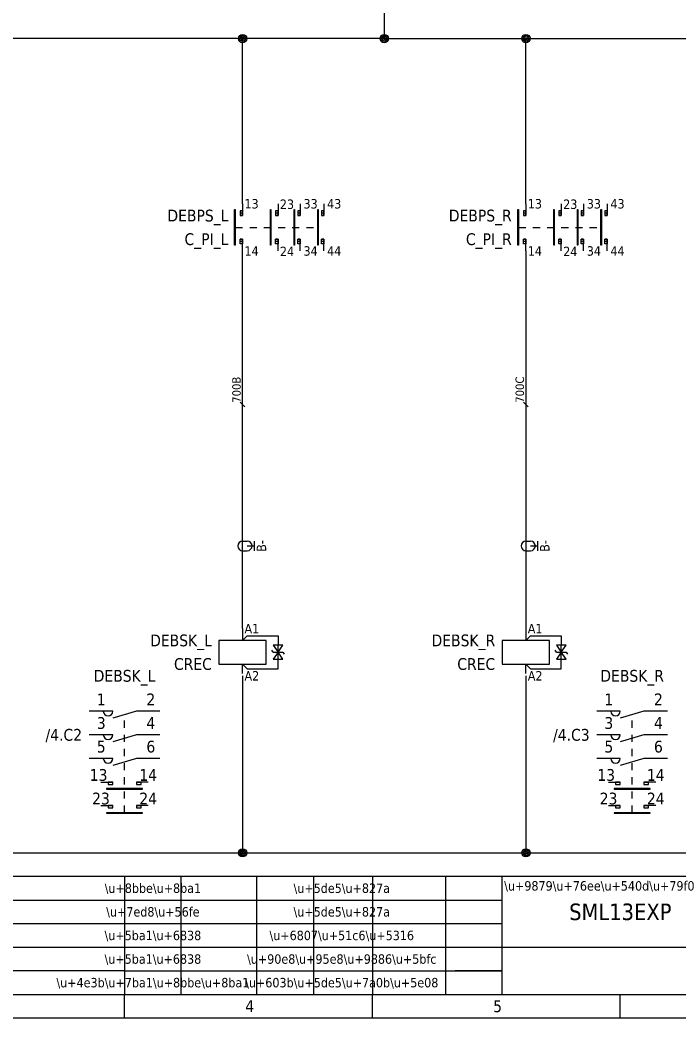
# Model space of a CAD drawing. Extents: x -10 to 420, y -25 to 386.
# Drawn here: x 135.3 to 274.9, y 0 to 211.4 of the extents above; entities that cross this region are included whole.
import ezdxf
from ezdxf.enums import TextEntityAlignment as Align

# ---------------------------------------------------------------- set-up
doc = ezdxf.new("R2010")
doc.units = 0
doc.header["$MEASUREMENT"] = 0
doc.linetypes.add('LTY1', pattern=[0])
doc.linetypes.add('LTY3', pattern=[3, 1.5, -1.5])
for name, color, linetype in [('GRAFIK', 7, 'LTY1'), ('PEN1', 7, 'LTY1'), ('PEN2', 7, 'LTY1'), ('PEN3', 7, 'LTY1'), ('PEN4', 7, 'LTY1'), ('PEN6', 7, 'LTY1'), ('SF', 7, 'LTY1'), ('SYMBOL', 7, 'LTY1')]:
    doc.layers.add(name, color=color, linetype=linetype)
doc.styles.get("Standard").update_dxf_attribs({"font": 'Tahoma'})

# ---------------------------------------------------------------- blocks, each defined once
blk = doc.blocks.new('CD_A3L_PRSC_SHH')
at = {"layer": 'PEN1', "linetype": 'LTY1'}
for p, q in [((157.5, 30), (157.5, 5)), ((237.5, 5), (237.5, 30)), ((237.5, 15), (415, 15))]:
    blk.add_line(p, q, dxfattribs=at)
at = {"layer": 'PEN2', "linetype": 'LTY1'}
for p, q in [((169.5, 5), (169.5, 30)), ((185.5, 5), (185.5, 30)), ((197.5, 30), (197.5, 5)), ((210, 30), (210, 5)), ((225.5, 30), (225.5, 5)), ((25, 25), (157.5, 25)), ((157.5, 25), (237.5, 25)), ((25, 20), (157.5, 20)), ((157.5, 20), (237.5, 20)), ((25, 15), (157.5, 15)), ((157.5, 15), (237.5, 15)), ((157.5, 10), (25, 10)), ((157.5, 10), (237.5, 10)), ((237.5, 10), (227.5, 10)), ((157.5, 0), (157.5, 5)), ((262.5, 0), (262.5, 5)), ((420, 0), (0, 0))]:
    blk.add_line(p, q, dxfattribs=at)
at = {"layer": 'PEN3', "linetype": 'LTY1'}
for p, q in [((415, 30), (25, 30)), ((25, 5), (415, 5)), ((210, 0), (210, 5))]:
    blk.add_line(p, q, dxfattribs=at)
at = {"layer": 'PEN1', "flags": 8}
blk.add_attdef('CODE_68', text='', height=3.5, rotation=180, dxfattribs=at).set_placement((51.5, 289.25), align=Align.CENTER)
for tag, p in [('CODE_66', (262.5, 20.75)), ('CODE_65', (366, 17.75)), ('CODE_4006', (407.5, 18.25)), ('CODE_12778', (394, 6.75))]:
    blk.add_attdef(tag, text='', height=3.5, dxfattribs=at).set_placement(p, align=Align.CENTER)
blk.add_attdef('CODE_62', text='', height=3.5, dxfattribs=at).set_placement((405.8, 6.75), align=Align.RIGHT)
blk.add_attdef('CODE_71', (409.2, 6.75), '', height=3.5, dxfattribs=at)
at = {"layer": 'PEN2'}
for s, p in [('4', (184, 1.25)), ('5', (236.5, 1.25))]:
    blk.add_text(s, height=2.5, dxfattribs=at).set_placement(p, align=Align.CENTER)
at = {"layer": 'PEN3', "flags": 8}
blk.add_attdef('CODE_2', text='', height=5, dxfattribs=at).set_placement((366, 23.5), align=Align.CENTER)
at = {"layer": 'PEN4'}
for s, p in [('\\u+8bbe\\u+8ba1', (163.5, 26.5)), ('\\u+5de5\\u+827a', (203.5, 26.5)), ('\\u+7ed8\\u+56fe', (163.5, 21.5)), ('\\u+5de5\\u+827a', (203.5, 21.5)), ('\\u+5ba1\\u+6838', (163.5, 16.5)), ('\\u+6807\\u+51c6\\u+5316', (203.5, 16.5)), ('\\u+5ba1\\u+6838', (163.5, 11.5)), ('\\u+90e8\\u+95e8\\u+9886\\u+5bfc', (203.5, 11.5)), ('\\u+4e3b\\u+7ba1\\u+8bbe\\u+8ba1', (163.5, 6.5)), ('\\u+603b\\u+5de5\\u+7a0b\\u+5e08', (203.5, 6.5))]:
    blk.add_text(s, height=2, dxfattribs=at).set_placement(p, align=Align.CENTER)
blk.add_text('\\u+9879\\u+76ee\\u+540d\\u+79f0', height=2, dxfattribs=at).set_placement((237.9, 27))
at = {"layer": 'PEN4', "flags": 8}
blk.add_attdef('CODE_72', (390.4, 1.5), '', height=2, dxfattribs=at)
blk = doc.blocks.new('CD_W_PR_WIRE')
at = {"layer": 'PEN6', "linetype": 'LTY1'}
blk.add_line((-0.5, 0.5), (0.5, -0.5), dxfattribs=at)
at = {"layer": 'PEN4', "flags": 8}
for tag in ['CODE_120', 'CODE_373']:
    blk.add_attdef(tag, (-0.4, 0.35), '', height=1.8, rotation=90, dxfattribs=at)
blk = doc.blocks.new('CD_K_PRSW_M3020')
at = {"layer": 'PEN1', "linetype": 'LTY1'}
for p, q in [((0, 0), (0, -2.5)), ((-5, -2.5), (-5, -7.5)), ((5, -2.5), (-5, -2.5)), ((5, -7.5), (5, -2.5)), ((-5, -7.5), (5, -7.5)), ((0, -9.5), (0, -7.5))]:
    blk.add_line(p, q, dxfattribs=at)
at = {"layer": 'PEN2', "flags": 8}
for tag, p in [('CODE_4', (-6.5, -3.75)), ('CODE_3', (-6.5, -8.75)), ('CODE_10', (-9, -33.75)), ('CODE_10', (-9, -38.75)), ('CODE_10', (-9, -43.75)), ('CODE_10', (-9, -48.75)), ('CODE_10', (-9, -53.75))]:
    blk.add_attdef(tag, text='', height=2.5, dxfattribs=at).set_placement(p, align=Align.RIGHT)
at = {"layer": 'PEN4', "flags": 8}
for p in [(0.4, -1), (0.4, -11)]:
    blk.add_attdef('CODE_21', p, '', height=2, dxfattribs=at)
blk = doc.blocks.new('CD_K_PRSW_SMDD')
at = {"layer": 'PEN4', "linetype": 'LTY1'}
for p, q in [((0, 0), (1, 1)), ((1, 1), (7.5, 1)), ((7.5, 1), (7.5, -1)), ((6.5, -2.5), (6.2, -2.1)), ((8.5, -1), (6.5, -1)), ((6.5, -1), (7.5, -2.5)), ((7.5, -6), (7.5, -1)), ((7.5, -2.5), (8.5, -1)), ((6.5, -2.5), (8.5, -2.5)), ((7.5, -2.5), (6.5, -4)), ((6.5, -4), (8.5, -4)), ((8.5, -4), (7.5, -2.5)), ((8.5, -2.5), (8.8, -2.9)), ((0, -5), (1, -6)), ((1, -6), (7.5, -6))]:
    blk.add_line(p, q, dxfattribs=at)
blk = doc.blocks.new('CD_W_PR_SH_POINT')
at = {"layer": 'PEN1', "linetype": 'LTY1'}
for p, q in [((-1, 0), (-1, -1)), ((1, 0), (1, -1)), ((0, -1), (0, -2.5)), ((-1, -2.5), (1, -2.5))]:
    blk.add_line(p, q, dxfattribs=at)
for centre, start, end in [((0, 0), 0, 180), ((0, -1), 180, 0)]:
    blk.add_arc(centre, 1, start, end, dxfattribs=at)
at = {"layer": 'PEN4', "flags": 8}
blk.add_attdef('CODE_4', text='', height=2, dxfattribs=at).set_placement((0, -5), align=Align.CENTER)
blk = doc.blocks.new('CD_S_PRSW_4NO')
at = {"layer": 'PEN1', "linetype": 'LTY1'}
for p, q in [((2.5, 5), (2.5, 2.5)), ((10, 5), (10, 2.5)), ((14.7, 5), (14.7, 2.5)), ((19.7, 5), (19.7, 2.5)), ((0.8, -3.8), (0.8, 3.8)), ((0.8, 3.8), (0.9, 3.8)), ((0.9, 3.7), (0.8, 3.7)), ((0.9, 3.2), (0.8, 3.2)), ((0.9, 2.7), (0.8, 2.7)), ((0.9, 2.2), (0.8, 2.2)), ((0.9, 3.8), (0.9, -3.8)), ((2.5, 3.5), (2, 3.5)), ((2, 3.5), (2, 2.5)), ((2.5, 3.5), (2, 3.5)), ((2.5, 3), (2, 3)), ((2, 2.5), (2.5, 2.5)), ((2.5, 2.5), (2, 2.5)), ((2.5, 2.5), (2.5, 3.5)), ((8.4, -3.8), (8.4, 3.8)), ((8.4, 3.8), (8.5, 3.8)), ((8.5, 3.7), (8.4, 3.7)), ((8.5, 3.2), (8.4, 3.2)), ((8.5, 2.7), (8.4, 2.7)), ((8.5, 2.2), (8.4, 2.2)), ((8.5, 3.8), (8.5, -3.8)), ((10, 3.5), (9.5, 3.5)), ((9.5, 3.5), (9.5, 2.5)), ((10, 3.5), (9.5, 3.5)), ((10, 3), (9.5, 3)), ((9.5, 2.5), (10, 2.5)), ((10, 2.5), (9.5, 2.5)), ((10, 2.5), (10, 3.5)), ((13.4, -3.8), (13.4, 3.8)), ((13.4, 3.8), (13.5, 3.8)), ((13.5, 3.7), (13.4, 3.7)), ((13.5, 3.2), (13.4, 3.2)), ((13.5, 2.7), (13.4, 2.7)), ((13.5, 2.2), (13.4, 2.2)), ((13.5, 3.8), (13.5, -3.8)), ((14.7, 3.5), (14.2, 3.5)), ((14.2, 3.5), (14.2, 2.5)), ((14.7, 3.5), (14.2, 3.5)), ((14.7, 3), (14.2, 3)), ((14.2, 2.5), (14.7, 2.5)), ((14.7, 2.5), (14.2, 2.5)), ((14.7, 2.5), (14.7, 3.5)), ((18.4, -3.8), (18.4, 3.8)), ((18.4, 3.8), (18.5, 3.8)), ((18.5, 3.7), (18.4, 3.7)), ((18.5, 3.2), (18.4, 3.2)), ((18.5, 2.7), (18.4, 2.7)), ((18.5, 2.2), (18.4, 2.2)), ((18.5, 3.8), (18.5, -3.8)), ((19.7, 3.5), (19.2, 3.5)), ((19.2, 3.5), (19.2, 2.5)), ((19.7, 3.5), (19.2, 3.5)), ((19.7, 3), (19.2, 3)), ((19.2, 2.5), (19.7, 2.5)), ((19.7, 2.5), (19.2, 2.5)), ((19.7, 2.5), (19.7, 3.5)), ((0.9, 1.7), (0.8, 1.7)), ((0.9, 1.2), (0.8, 1.2)), ((0.9, 0.7), (0.8, 0.7)), ((0.9, 0.2), (0.8, 0.2)), ((8.5, 1.7), (8.4, 1.7)), ((8.5, 1.2), (8.4, 1.2)), ((8.5, 0.7), (8.4, 0.7)), ((8.5, 0.2), (8.4, 0.2)), ((13.5, 1.7), (13.4, 1.7)), ((13.5, 1.2), (13.4, 1.2)), ((13.5, 0.7), (13.4, 0.7)), ((13.5, 0.2), (13.4, 0.2)), ((18.5, 1.7), (18.4, 1.7)), ((18.5, 1.2), (18.4, 1.2)), ((18.5, 0.7), (18.4, 0.7)), ((18.5, 0.2), (18.4, 0.2)), ((0.9, -0.3), (0.8, -0.3)), ((0.9, -0.8), (0.8, -0.8)), ((0.9, -1.3), (0.8, -1.3)), ((0.9, -1.8), (0.8, -1.8)), ((8.5, -0.3), (8.4, -0.3)), ((8.5, -0.8), (8.4, -0.8)), ((8.5, -1.3), (8.4, -1.3)), ((8.5, -1.8), (8.4, -1.8)), ((13.5, -0.3), (13.4, -0.3)), ((13.5, -0.8), (13.4, -0.8)), ((13.5, -1.3), (13.4, -1.3)), ((13.5, -1.8), (13.4, -1.8)), ((18.5, -0.3), (18.4, -0.3)), ((18.5, -0.8), (18.4, -0.8)), ((18.5, -1.3), (18.4, -1.3)), ((18.5, -1.8), (18.4, -1.8)), ((0.9, -2.3), (0.8, -2.3)), ((0.9, -2.8), (0.8, -2.8)), ((0.9, -3.3), (0.8, -3.3)), ((0.9, -3.8), (0.8, -3.8)), ((0.9, -3.8), (0.8, -3.8)), ((2, -3.5), (2, -2.5)), ((2, -2.5), (2.5, -2.5)), ((2.5, -2.5), (2, -2.5)), ((2.5, -3), (2, -3)), ((2.5, -3.5), (2, -3.5)), ((2.5, -3.5), (2, -3.5)), ((2.5, -5), (2.5, -2.5)), ((2.5, -2.5), (2.5, -3.5)), ((8.5, -2.3), (8.4, -2.3)), ((8.5, -2.8), (8.4, -2.8)), ((8.5, -3.3), (8.4, -3.3)), ((8.5, -3.8), (8.4, -3.8)), ((8.5, -3.8), (8.4, -3.8)), ((9.5, -3.5), (9.5, -2.5)), ((9.5, -2.5), (10, -2.5)), ((10, -2.5), (9.5, -2.5)), ((10, -3), (9.5, -3)), ((10, -3.5), (9.5, -3.5)), ((10, -3.5), (9.5, -3.5)), ((10, -5), (10, -2.5)), ((10, -2.5), (10, -3.5)), ((13.5, -2.3), (13.4, -2.3)), ((13.5, -2.8), (13.4, -2.8)), ((13.5, -3.3), (13.4, -3.3)), ((13.5, -3.8), (13.4, -3.8)), ((13.5, -3.8), (13.4, -3.8)), ((14.2, -3.5), (14.2, -2.5)), ((14.2, -2.5), (14.7, -2.5)), ((14.7, -2.5), (14.2, -2.5)), ((14.7, -3), (14.2, -3)), ((14.7, -3.5), (14.2, -3.5)), ((14.7, -3.5), (14.2, -3.5)), ((14.7, -5), (14.7, -2.5)), ((14.7, -2.5), (14.7, -3.5)), ((18.5, -2.3), (18.4, -2.3)), ((18.5, -2.8), (18.4, -2.8)), ((18.5, -3.3), (18.4, -3.3)), ((18.5, -3.8), (18.4, -3.8)), ((18.5, -3.8), (18.4, -3.8)), ((19.2, -3.5), (19.2, -2.5)), ((19.2, -2.5), (19.7, -2.5)), ((19.7, -2.5), (19.2, -2.5)), ((19.7, -3), (19.2, -3)), ((19.7, -3.5), (19.2, -3.5)), ((19.7, -3.5), (19.2, -3.5)), ((19.7, -5), (19.7, -2.5)), ((19.7, -2.5), (19.7, -3.5))]:
    blk.add_line(p, q, dxfattribs=at)
at = {"layer": 'PEN1', "linetype": 'LTY3'}
blk.add_line((1, 0), (18.5, 0), dxfattribs=at)
at = {"layer": 'PEN2', "flags": 8}
for p in [(11.25, 5.5), (16.25, 5.5), (21.25, 5.5)]:
    blk.add_attdef('CODE_10', p, '', height=2.5, rotation=90, dxfattribs=at)
for tag, p in [('CODE_4', (-0.5, 1.25)), ('CODE_3', (-0.5, -3.75))]:
    blk.add_attdef(tag, text='', height=2.5, dxfattribs=at).set_placement(p, align=Align.RIGHT)
at = {"layer": 'PEN4', "flags": 8}
for p in [(2.9, 4), (10.4, 3.9), (15.4, 4), (20.4, 4), (2.9, -6), (10.4, -6.1), (15.4, -6), (20.4, -6)]:
    blk.add_attdef('CODE_21', p, '', height=2, dxfattribs=at)

msp = doc.modelspace()

# ---------------------------------------------------------------- linework, layer by layer
at = {"layer": 'PEN1', "linetype": 'LTY1'}
for p, q in [((212.5, 227.5), (212.5, 207.5)), ((182.5, 207.5), (127.5, 207.5)), ((212.5, 207.5), (182.5, 207.5)), ((182.5, 172.5), (182.5, 207.5)), ((212.5, 207.5), (242.5, 207.5)), ((242.5, 207.5), (342.5, 207.5)), ((242.5, 172.5), (242.5, 207.5)), ((182.5, 82.5), (182.5, 162.5)), ((242.5, 162.5), (242.5, 82.5)), ((182.5, 72.5), (182.5, 35)), ((242.5, 72.5), (242.5, 35)), ((155, 65), (150, 65)), ((160, 65), (155, 63.5)), ((165, 65), (160, 65)), ((262.5, 65), (257.5, 65)), ((267.5, 65), (262.5, 63.5)), ((272.5, 65), (267.5, 65)), ((155, 60), (150, 60)), ((160, 60), (155, 58.5)), ((165, 60), (160, 60)), ((262.5, 60), (257.5, 60)), ((267.5, 60), (262.5, 58.5)), ((272.5, 60), (267.5, 60)), ((155, 55), (150, 55)), ((160, 55), (155, 53.5)), ((165, 55), (160, 55)), ((262.5, 55), (257.5, 55)), ((267.5, 55), (262.5, 53.5)), ((272.5, 55), (267.5, 55)), ((152.5, 50), (155, 50)), ((154, 50), (154, 49.5)), ((155, 50), (154, 50)), ((154, 50), (155, 50)), ((154, 49.5), (155, 49.5)), ((154, 49.5), (155, 49.5)), ((155, 49.5), (155, 50)), ((162.5, 50), (160, 50)), ((160, 50), (160, 49.5)), ((161, 50), (160, 50)), ((160, 50), (161, 50)), ((160, 49.5), (161, 49.5)), ((160, 49.5), (161, 49.5)), ((161, 49.5), (161, 50)), ((260, 50), (262.5, 50)), ((261.5, 50), (261.5, 49.5)), ((262.5, 50), (261.5, 50)), ((261.5, 50), (262.5, 50)), ((261.5, 49.5), (262.5, 49.5)), ((261.5, 49.5), (262.5, 49.5)), ((262.5, 49.5), (262.5, 50)), ((270, 50), (267.5, 50)), ((267.5, 50), (267.5, 49.5)), ((268.5, 50), (267.5, 50)), ((267.5, 50), (268.5, 50)), ((267.5, 49.5), (268.5, 49.5)), ((267.5, 49.5), (268.5, 49.5)), ((268.5, 49.5), (268.5, 50)), ((153.7, 48.6), (153.7, 48.5)), ((161.3, 48.6), (153.7, 48.6)), ((153.7, 48.5), (161.3, 48.5)), ((153.7, 48.5), (161.3, 48.5)), ((161.3, 48.5), (161.3, 48.6)), ((261.2, 48.6), (261.2, 48.5)), ((268.8, 48.6), (261.2, 48.6)), ((261.2, 48.5), (268.8, 48.5)), ((261.2, 48.5), (268.8, 48.5)), ((268.8, 48.5), (268.8, 48.6)), ((152.5, 45), (155, 45)), ((154, 45), (154, 44.5)), ((155, 45), (154, 45)), ((154, 45), (155, 45)), ((154, 44.5), (155, 44.5)), ((154, 44.5), (155, 44.5)), ((155, 44.5), (155, 45)), ((162.5, 45), (160, 45)), ((160, 45), (160, 44.5)), ((161, 45), (160, 45)), ((160, 45), (161, 45)), ((160, 44.5), (161, 44.5)), ((160, 44.5), (161, 44.5)), ((161, 44.5), (161, 45)), ((260, 45), (262.5, 45)), ((261.5, 45), (261.5, 44.5)), ((262.5, 45), (261.5, 45)), ((261.5, 45), (262.5, 45)), ((261.5, 44.5), (262.5, 44.5)), ((261.5, 44.5), (262.5, 44.5)), ((262.5, 44.5), (262.5, 45)), ((270, 45), (267.5, 45)), ((267.5, 45), (267.5, 44.5)), ((268.5, 45), (267.5, 45)), ((267.5, 45), (268.5, 45)), ((267.5, 44.5), (268.5, 44.5)), ((267.5, 44.5), (268.5, 44.5)), ((268.5, 44.5), (268.5, 45)), ((153.7, 43.5), (153.7, 43.4)), ((161.3, 43.5), (153.7, 43.5)), ((153.7, 43.4), (161.3, 43.4)), ((153.7, 43.4), (161.3, 43.4)), ((161.3, 43.4), (161.3, 43.5)), ((261.2, 43.5), (261.2, 43.4)), ((268.8, 43.5), (261.2, 43.5)), ((261.2, 43.4), (268.8, 43.4)), ((261.2, 43.4), (268.8, 43.4)), ((268.8, 43.4), (268.8, 43.5)), ((100, 35), (182.5, 35)), ((182.5, 35), (242.5, 35)), ((242.5, 35), (315, 35))]:
    msp.add_line(p, q, dxfattribs=at)
at = {"layer": 'PEN1', "linetype": 'LTY3'}
for p, q in [((157.5, 43.5), (157.5, 64.5)), ((265, 43.5), (265, 64.5))]:
    msp.add_line(p, q, dxfattribs=at)
at = {"layer": 'PEN1', "linetype": 'LTY1'}
for centre, radius in [((182.5, 207.5), 0.875), ((182.5, 207.5), 0.875), ((182.5, 207.5), 0.875), ((182.5, 207.5), 0.625), ((182.5, 207.5), 0.625), ((182.5, 207.5), 0.625), ((182.5, 207.5), 0.375), ((182.5, 207.5), 0.375), ((182.5, 207.5), 0.375), ((212.5, 207.5), 0.875), ((212.5, 207.5), 0.625), ((212.5, 207.5), 0.375), ((242.5, 207.5), 0.875), ((242.5, 207.5), 0.875), ((242.5, 207.5), 0.875), ((242.5, 207.5), 0.625), ((242.5, 207.5), 0.625), ((242.5, 207.5), 0.625), ((242.5, 207.5), 0.375), ((242.5, 207.5), 0.375), ((242.5, 207.5), 0.375), ((182.5, 35), 0.875), ((182.5, 35), 0.875), ((182.5, 35), 0.875), ((182.5, 35), 0.625), ((182.5, 35), 0.625), ((182.5, 35), 0.625), ((182.5, 35), 0.375), ((182.5, 35), 0.375), ((182.5, 35), 0.375), ((242.5, 35), 0.875), ((242.5, 35), 0.875), ((242.5, 35), 0.875), ((242.5, 35), 0.625), ((242.5, 35), 0.625), ((242.5, 35), 0.625), ((242.5, 35), 0.375), ((242.5, 35), 0.375), ((242.5, 35), 0.375)]:
    msp.add_circle(centre, radius, dxfattribs=at)
for centre in [(154, 65), (261.5, 65), (154, 60), (261.5, 60), (154, 55), (261.5, 55)]:
    msp.add_arc(centre, 1, 180, 0, dxfattribs=at)

# ---------------------------------------------------------------- block references
at = {"layer": 'GRAFIK'}
for p in [(182.5, 80), (242.5, 80)]:
    msp.add_blockref('CD_K_PRSW_SMDD', p, dxfattribs=at)
at = {"layer": 'SF'}
ref = msp.add_blockref('CD_A3L_PRSC_SHH', (0, 0), dxfattribs=at)
ref.add_attrib('CODE_66', 'SML13EXP', dxfattribs={"layer": 'PEN1', "height": 3.5, "flags": 8}).set_placement((262.5, 20.75), align=Align.CENTER)
at = {"layer": 'SYMBOL'}
ref = msp.add_blockref('CD_S_PRSW_4NO', (180, 167.5), dxfattribs=at)
ref.add_attrib('CODE_4', 'DEBPS_L', dxfattribs={"layer": 'PEN2', "height": 2.5, "flags": 8}).set_placement((179.5, 168.75), align=Align.RIGHT)
ref.add_attrib('CODE_3', 'C_PI_L', dxfattribs={"layer": 'PEN2', "height": 2.5, "flags": 8}).set_placement((179.5, 163.75), align=Align.RIGHT)
ref.add_attrib('CODE_21', '13', (182.9, 171.5), dxfattribs={"layer": 'PEN4', "height": 2, "flags": 8})
ref.add_attrib('CODE_21', '14', (182.9, 161.5), dxfattribs={"layer": 'PEN4', "height": 2, "flags": 8})
ref.add_attrib('CODE_21', '23', (190.4, 171.4), dxfattribs={"layer": 'PEN4', "height": 2, "flags": 8})
ref.add_attrib('CODE_21', '24', (190.4, 161.4), dxfattribs={"layer": 'PEN4', "height": 2, "flags": 8})
ref.add_attrib('CODE_21', '33', (195.4, 171.5), dxfattribs={"layer": 'PEN4', "height": 2, "flags": 8})
ref.add_attrib('CODE_21', '34', (195.4, 161.5), dxfattribs={"layer": 'PEN4', "height": 2, "flags": 8})
ref.add_attrib('CODE_21', '43', (200.4, 171.5), dxfattribs={"layer": 'PEN4', "height": 2, "flags": 8})
ref.add_attrib('CODE_21', '44', (200.4, 161.5), dxfattribs={"layer": 'PEN4', "height": 2, "flags": 8})
ref = msp.add_blockref('CD_S_PRSW_4NO', (240, 167.5), dxfattribs=at)
ref.add_attrib('CODE_4', 'DEBPS_R', dxfattribs={"layer": 'PEN2', "height": 2.5, "flags": 8}).set_placement((239.5, 168.75), align=Align.RIGHT)
ref.add_attrib('CODE_3', 'C_PI_R', dxfattribs={"layer": 'PEN2', "height": 2.5, "flags": 8}).set_placement((239.5, 163.75), align=Align.RIGHT)
ref.add_attrib('CODE_21', '13', (242.9, 171.5), dxfattribs={"layer": 'PEN4', "height": 2, "flags": 8})
ref.add_attrib('CODE_21', '14', (242.9, 161.5), dxfattribs={"layer": 'PEN4', "height": 2, "flags": 8})
ref.add_attrib('CODE_21', '23', (250.4, 171.4), dxfattribs={"layer": 'PEN4', "height": 2, "flags": 8})
ref.add_attrib('CODE_21', '24', (250.4, 161.4), dxfattribs={"layer": 'PEN4', "height": 2, "flags": 8})
ref.add_attrib('CODE_21', '33', (255.4, 171.5), dxfattribs={"layer": 'PEN4', "height": 2, "flags": 8})
ref.add_attrib('CODE_21', '34', (255.4, 161.5), dxfattribs={"layer": 'PEN4', "height": 2, "flags": 8})
ref.add_attrib('CODE_21', '43', (260.4, 171.5), dxfattribs={"layer": 'PEN4', "height": 2, "flags": 8})
ref.add_attrib('CODE_21', '44', (260.4, 161.5), dxfattribs={"layer": 'PEN4', "height": 2, "flags": 8})
for p in [(182.5, 130), (242.5, 130)]:
    msp.add_blockref('CD_W_PR_WIRE', p, dxfattribs=at)
at = {"layer": 'SYMBOL', "rotation": 90}
for p in [(182.5, 100), (242.5, 100)]:
    msp.add_blockref('CD_W_PR_SH_POINT', p, dxfattribs=at).add_auto_attribs({'CODE_4': 'B-'})
at = {"layer": 'SYMBOL'}
ref = msp.add_blockref('CD_K_PRSW_M3020', (182.5, 82.5), dxfattribs=at)
ref.add_attrib('CODE_4', 'DEBSK_L', dxfattribs={"layer": 'PEN2', "height": 2.5, "flags": 8}).set_placement((176, 78.75), align=Align.RIGHT)
ref.add_attrib('CODE_3', 'CREC', dxfattribs={"layer": 'PEN2', "height": 2.5, "flags": 8}).set_placement((176, 73.75), align=Align.RIGHT)
ref.add_attrib('CODE_21', 'A1', (182.9, 81.5), dxfattribs={"layer": 'PEN4', "height": 2, "flags": 8})
ref.add_attrib('CODE_21', 'A2', (182.9, 71.5), dxfattribs={"layer": 'PEN4', "height": 2, "flags": 8})
ref = msp.add_blockref('CD_K_PRSW_M3020', (242.5, 82.5), dxfattribs=at)
ref.add_attrib('CODE_4', 'DEBSK_R', dxfattribs={"layer": 'PEN2', "height": 2.5, "flags": 8}).set_placement((236, 78.75), align=Align.RIGHT)
ref.add_attrib('CODE_3', 'CREC', dxfattribs={"layer": 'PEN2', "height": 2.5, "flags": 8}).set_placement((236, 73.75), align=Align.RIGHT)
ref.add_attrib('CODE_21', 'A1', (242.9, 81.5), dxfattribs={"layer": 'PEN4', "height": 2, "flags": 8})
ref.add_attrib('CODE_21', 'A2', (242.9, 71.5), dxfattribs={"layer": 'PEN4', "height": 2, "flags": 8})

# ---------------------------------------------------------------- texts
at = {"layer": 'PEN2'}
for s, p in [('DEBSK_L', (157.5, 71.25)), ('DEBSK_R', (265, 71.25)), ('13', (152, 50.25)), ('14', (162.5, 50.25)), ('13', (259.5, 50.25)), ('14', (270, 50.25)), ('23', (152.5, 45.25)), ('24', (162.5, 45.25)), ('23', (260, 45.25)), ('24', (270, 45.25))]:
    msp.add_text(s, height=2.5, dxfattribs=at).set_placement(p, align=Align.CENTER)
for s, p in [('1', (153.5, 66.25)), ('2', (164, 66.25)), ('1', (261, 66.25)), ('2', (271.5, 66.25)), ('3', (153.5, 61.25)), ('4', (164, 61.25)), ('3', (261, 61.25)), ('4', (271.5, 61.25)), ('/4.C2', (148.5, 58.75)), ('/4.C3', (256, 58.75)), ('5', (153.5, 56.25)), ('6', (164, 56.25)), ('5', (261, 56.25)), ('6', (271.5, 56.25))]:
    msp.add_text(s, height=2.5, dxfattribs=at).set_placement(p, align=Align.RIGHT)
at = {"layer": 'PEN4'}
for s, p in [('700B ', (182.1, 130.35)), ('700C ', (242.1, 130.35))]:
    msp.add_text(s, height=1.8, rotation=90, dxfattribs=at).set_placement(p)

doc.saveas('drawing.dxf')
